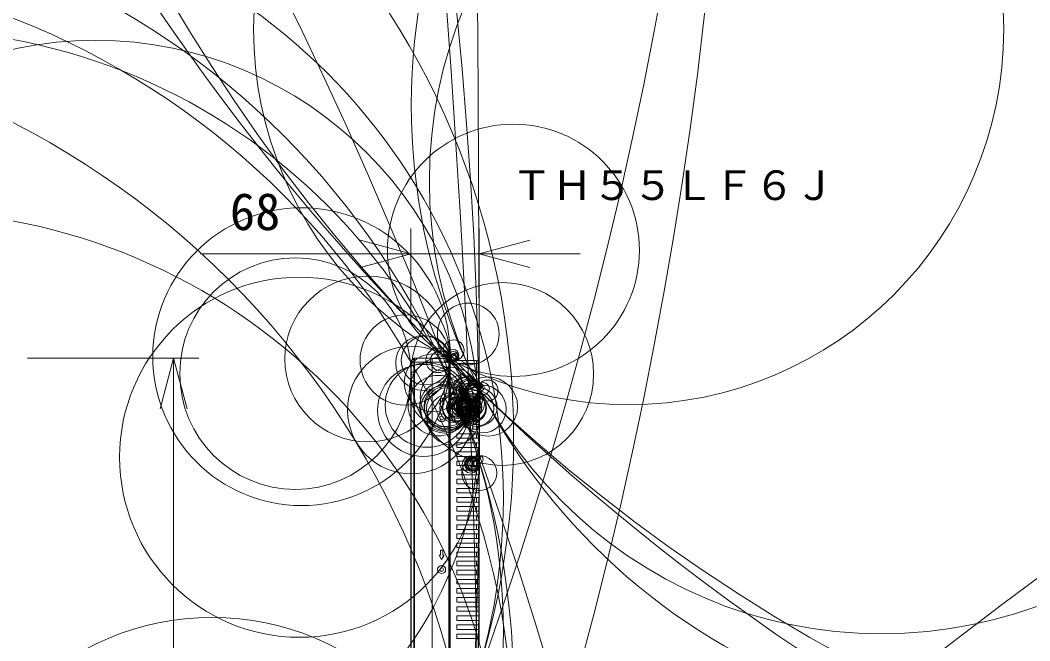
# Model space of a CAD drawing. Units: millimetres, scale not verified. Extents: x -5006 to 778, y -2489 to 2560.
# Drawn here: x 20.07 to 70.01, y 25.16 to 55.82 of the extents above; entities that cross this region are included whole.
import ezdxf
from ezdxf.enums import TextEntityAlignment as Align

# ---------------------------------------------------------------- set-up
doc = ezdxf.new("R2010")
doc.units = ezdxf.units.MM
doc.header["$LTSCALE"] = 0.125
for name, color, linetype, lineweight in [('0-0_0', 7, 'Continuous', 18), ('0-5_SUNPO', 7, 'Continuous', 18), ('0-6_GAIKEI', 1, 'Continuous', 18)]:
    doc.layers.add(name, color=color, linetype=linetype, lineweight=lineweight)
doc.layers.add('0-4_TOUROKU', color=7, linetype='Continuous')
doc.styles.add('ＭＳ ゴシック', font='')
doc.styles.get('ＭＳ ゴシック').set_extended_font_data('MS Gothic')

# ---------------------------------------------------------------- blocks, each defined once
blk = doc.blocks.new('_Open30')
at = {"layer": '0-0_0'}
blk.add_line((0, 0), (-1, 0), dxfattribs=at)
blk.add_lwpolyline([(-1, 0.26795), (0, 0), (-1, -0.26795)], dxfattribs=at)
blk = doc.blocks.new('D3')
at = {"layer": '0-5_SUNPO'}
for p, q in [((84.9257, 352.6283), (93.4043, 352.6283)), ((92.1543, 350.1283), (92.1543, 319.2333)), ((84.9257, 316.7333), (93.4043, 316.7333))]:
    blk.add_line(p, q, dxfattribs=at)
at = {"layer": '0-5_SUNPO', "xscale": 2.5, "yscale": 2.5}
for p, rotation in [((92.1543, 352.6283), 90), ((92.1543, 316.7333), 270)]:
    blk.add_blockref('_Open30', p, dxfattribs=dict(at, rotation=rotation))
at = {"layer": '0-5_SUNPO', "style": 'ＭＳ ゴシック'}
blk.add_text('718', height=1.833, rotation=90, dxfattribs=at).set_placement((91.5293, 332.8058), align=Align.BOTTOM_LEFT)
blk = doc.blocks.new('D6')
at = {"layer": '0-5_SUNPO'}
for p, q in [((103.8941, 354.4283), (103.8941, 359.0317)), ((107.2691, 354.3533), (107.2691, 359.0317)), ((101.3941, 357.7817), (93.4774, 357.7817)), ((107.2691, 357.7817), (103.8941, 357.7817)), ((109.7691, 357.7817), (112.2691, 357.7817))]:
    blk.add_line(p, q, dxfattribs=at)
at = {"layer": '0-5_SUNPO', "xscale": 2.5, "yscale": 2.5}
blk.add_blockref('_Open30', (103.8941, 357.7817), dxfattribs=at)
at = {"layer": '0-5_SUNPO', "xscale": 2.5, "yscale": 2.5, "rotation": 180}
blk.add_blockref('_Open30', (107.2691, 357.7817), dxfattribs=at)
at = {"layer": '0-5_SUNPO', "style": 'ＭＳ ゴシック'}
blk.add_text('68', height=1.833, dxfattribs=at).set_placement((94.9358, 358.4067), align=Align.BOTTOM_LEFT)

msp = doc.modelspace()

# ---------------------------------------------------------------- linework, layer by layer
at = {"layer": '0-6_GAIKEI', "color": 7}
for p, q in [((39.4181, 38.9861), (39.5388, 39.1068)), ((39.4181, 38.9214), (39.4181, 38.9861)), ((39.5741, 39.1214), (40.4534, 39.1214)), ((41.2734, 39.1114), (40.4534, 39.1114)), ((41.3034, 39.0814), (41.2734, 39.1114)), ((41.3473, 39.05), (41.3463, 39.0529)), ((41.3793, 39.0215), (41.3672, 39.031)), ((42.6284, 38.9964), (41.4646, 38.9964)), ((39.4034, 3.3971), (39.4034, 38.9507)), ((39.4034, 38.9214), (39.4181, 38.9214)), ((39.4034, 3.4264), (39.4034, 38.9214)), ((42.7784, 38.8464), (42.7784, 37.5152)), ((42.7784, 37.5145), (42.7784, 36.7364))]:
    msp.add_line(p, q, dxfattribs=at)
at = {"layer": '0-6_GAIKEI'}
for p, q in [((39.5388, 39.1068), (39.5388, 3.2411)), ((39.5741, 39.1214), (39.5741, 3.2264)), ((40.4534, 39.1214), (40.4534, 3.2264)), ((41.2734, 39.1114), (41.2734, 38.9214)), ((41.3034, 39.0814), (41.3034, 3.2664)), ((42.751, 37.6157), (41.3491, 39.0413)), ((39.4181, 38.9214), (41.3034, 38.9214)), ((39.4181, 3.3618), (39.4181, 38.9214)), ((41.2734, 38.9214), (41.2734, 3.4264)), ((41.3466, 38.9151), (41.3034, 38.9151)), ((41.3492, 3.4354), (41.3492, 38.9151)), ((41.7214, 38.8592), (41.6275, 38.7669)), ((42.6415, 37.9236), (41.7214, 38.8592)), ((42.6415, 38.8592), (41.7214, 38.8592)), ((42.6415, 38.8592), (42.6415, 37.9236)), ((42.4256, 37.9552), (42.721, 37.6548)), ((42.6415, 37.9236), (42.5475, 37.8312)), ((42.293, 36.6739), (42.2501, 36.6739)), ((42.4637, 36.5114), (42.4637, 36.7364)), ((42.4637, 36.7364), (42.7784, 36.7364)), ((42.7784, 36.5114), (42.4637, 36.5114)), ((42.6434, 36.7364), (42.6434, 36.5114)), ((42.7534, 36.5114), (42.7534, 36.7364)), ((42.7784, 36.5119), (42.7784, 36.7359)), ((42.7784, 36.5114), (42.7784, 36.2864)), ((42.0004, 35.9788), (41.9478, 35.9573)), ((41.9775, 35.9857), (42.0508, 36.1739)), ((42.044, 35.9573), (42.0005, 35.9573)), ((42.0409, 36.1775), (42.0861, 36.1976)), ((42.1129, 35.9573), (42.0418, 36.1503)), ((42.044, 35.7073), (42.044, 35.9573)), ((42.0861, 36.1503), (42.0544, 36.1643)), ((42.0735, 35.7073), (42.0735, 35.9573)), ((42.1151, 35.9573), (42.0735, 35.9573)), ((42.1269, 35.7073), (42.1151, 35.9573)), ((42.4637, 36.0614), (42.4637, 36.2864)), ((42.4637, 36.2864), (42.7784, 36.2864)), ((42.7784, 36.0614), (42.4637, 36.0614)), ((42.6434, 36.2864), (42.6434, 36.0614)), ((42.7534, 36.0614), (42.7534, 36.2864)), ((42.7784, 36.0619), (42.7784, 36.2859)), ((42.7784, 36.0614), (42.7784, 35.8364)), ((42.7847, 36.1347), (42.7848, 36.1346)), ((42.7851, 36.1284), (42.785, 36.1322)), ((42.1269, 35.7073), (42.044, 35.7073)), ((42.1152, 35.9562), (42.1661, 35.9319)), ((42.1266, 35.7126), (42.1271, 35.7073)), ((42.4637, 35.6114), (42.4637, 35.8364)), ((42.4637, 35.8364), (42.7784, 35.8364)), ((42.7784, 35.6114), (42.4637, 35.6114)), ((42.6434, 35.8364), (42.6434, 35.6114)), ((42.7534, 35.6114), (42.7534, 35.8364)), ((42.7784, 35.6142), (42.7784, 35.8359)), ((42.7784, 35.6114), (42.7784, 35.3864)), ((42.7848, 35.7378), (42.7785, 35.7378)), ((41.6771, 35.1614), (41.6771, 35.3864)), ((41.6771, 35.3864), (42.7784, 35.3864)), ((42.7784, 35.1614), (41.6771, 35.1614)), ((42.6434, 35.3864), (42.6434, 35.1614)), ((42.7534, 35.1614), (42.7534, 35.3864)), ((42.7784, 35.1642), (42.7784, 35.3836)), ((42.7784, 35.1614), (42.7784, 34.9364)), ((41.6771, 34.7114), (41.6771, 34.9364)), ((41.6771, 34.9364), (42.7784, 34.9364)), ((42.7784, 34.7114), (41.6771, 34.7114)), ((41.6771, 34.2614), (41.6771, 34.4864)), ((41.6771, 34.4864), (42.7784, 34.4864)), ((42.6434, 34.9364), (42.6434, 34.7114)), ((42.6434, 34.4864), (42.6434, 34.2614)), ((42.7534, 34.7114), (42.7534, 34.9364)), ((42.7534, 34.2614), (42.7534, 34.4864)), ((42.7784, 34.7142), (42.7784, 34.9336)), ((42.7784, 34.7114), (42.7784, 34.4864)), ((42.7784, 34.2642), (42.7784, 34.4836)), ((42.7784, 34.2614), (41.6771, 34.2614)), ((41.6771, 33.8114), (41.6771, 34.0364)), ((41.6771, 34.0364), (42.7784, 34.0364)), ((42.6434, 34.0364), (42.6434, 33.8114)), ((42.7471, 34.0115), (42.7539, 34.0032)), ((42.7534, 33.8114), (42.7534, 34.0364)), ((42.7784, 34.2614), (42.7784, 34.0364)), ((42.7784, 33.8142), (42.7784, 34.0336)), ((42.7848, 34.2729), (42.7849, 34.2639)), ((42.7784, 33.8114), (41.6771, 33.8114)), ((41.6771, 33.3614), (41.6771, 33.5864)), ((41.6771, 33.5864), (42.7784, 33.5864)), ((42.6434, 33.5864), (42.6434, 33.3614)), ((42.7534, 33.3614), (42.7534, 33.5864)), ((42.7784, 33.8114), (42.7784, 32.6864)), ((42.7784, 33.3614), (41.6771, 33.3614)), ((41.6771, 32.9114), (41.6771, 33.1364)), ((41.6771, 33.1364), (42.7784, 33.1364)), ((42.6434, 33.1364), (42.6434, 32.9114)), ((42.7534, 32.9114), (42.7534, 33.1364)), ((42.7784, 32.9114), (41.6771, 32.9114)), ((41.6771, 32.4614), (41.6771, 32.6864)), ((41.6771, 32.6864), (42.7784, 32.6864)), ((42.7784, 32.4614), (41.6771, 32.4614)), ((42.6434, 32.6864), (42.6434, 32.4614)), ((42.7534, 32.4614), (42.7534, 32.6864)), ((42.7784, 32.4614), (42.7784, 30.4364)), ((41.6771, 32.0114), (41.6771, 32.2364)), ((41.6771, 32.2364), (42.7784, 32.2364)), ((42.7784, 32.0114), (41.6771, 32.0114)), ((42.6434, 32.2364), (42.6434, 32.0114)), ((42.7534, 32.0114), (42.7534, 32.2364)), ((41.6771, 31.5614), (41.6771, 31.7864)), ((41.6771, 31.7864), (42.7784, 31.7864)), ((42.7784, 31.5614), (41.6771, 31.5614)), ((42.6434, 31.7864), (42.6434, 31.5614)), ((42.7534, 31.5614), (42.7534, 31.7864)), ((41.6771, 31.1114), (41.6771, 31.3364)), ((41.6771, 31.3364), (42.7784, 31.3364)), ((42.7784, 31.1114), (41.6771, 31.1114)), ((42.6434, 31.3376), (42.6434, 31.111)), ((42.7534, 31.1114), (42.7534, 31.3364)), ((41.6771, 30.6614), (41.6771, 30.8864)), ((41.6771, 30.8864), (42.7784, 30.8864)), ((42.7784, 30.6614), (41.6771, 30.6614)), ((42.6434, 30.8864), (42.6434, 30.6614)), ((42.7534, 30.6614), (42.7534, 30.8864)), ((41.6771, 30.2114), (41.6771, 30.4364)), ((41.6771, 30.4364), (42.7784, 30.4364)), ((42.7784, 30.2114), (41.6771, 30.2114)), ((41.6771, 29.7614), (41.6771, 29.9864)), ((41.6771, 29.9864), (42.7784, 29.9864)), ((42.6434, 30.4364), (42.6434, 30.2114)), ((42.6434, 29.9864), (42.6434, 29.7614)), ((42.7534, 30.2114), (42.7534, 30.4364)), ((42.7534, 29.7614), (42.7534, 29.9864)), ((42.7784, 30.2114), (42.7784, 29.9864)), ((42.7784, 29.7614), (41.6771, 29.7614)), ((41.6771, 29.3114), (41.6771, 29.5364)), ((41.6771, 29.5364), (42.7784, 29.5364)), ((42.6434, 29.5364), (42.6434, 29.3114)), ((42.7534, 29.3114), (42.7534, 29.5364)), ((42.7784, 29.7614), (42.7784, 29.5364)), ((42.7784, 29.5336), (42.7784, 29.3142)), ((42.7784, 29.3114), (41.6771, 29.3114)), ((41.6771, 28.8614), (41.6771, 29.0864)), ((41.6771, 29.0864), (42.7784, 29.0864)), ((42.6434, 29.0896), (42.6434, 28.8614)), ((42.7534, 28.8614), (42.7534, 29.0864)), ((42.7784, 29.3114), (42.7784, 29.0864)), ((42.7784, 29.0836), (42.7784, 28.8642)), ((42.7784, 28.8614), (41.6771, 28.8614)), ((41.6771, 28.4114), (41.6771, 28.6364)), ((41.6771, 28.6364), (42.7784, 28.6364)), ((42.6434, 28.6371), (42.6434, 28.4114)), ((42.7534, 28.4114), (42.7534, 28.6364)), ((42.7784, 28.8614), (42.7784, 28.6364)), ((42.7784, 28.6336), (42.7784, 28.4142)), ((42.7784, 28.4114), (41.6771, 28.4114)), ((41.6771, 27.9614), (41.6771, 28.1864)), ((41.6771, 28.1864), (42.7784, 28.1864)), ((42.6434, 28.1864), (42.6434, 27.9614)), ((42.7534, 27.9614), (42.7534, 28.1864)), ((42.7784, 28.4114), (42.7784, 28.1864)), ((42.7784, 28.1836), (42.7784, 27.9642)), ((42.7784, 27.9614), (41.6771, 27.9614)), ((41.6771, 27.5114), (41.6771, 27.7364)), ((41.6771, 27.7364), (42.7784, 27.7364)), ((42.7784, 27.5114), (41.6771, 27.5114)), ((42.6434, 27.7364), (42.6434, 27.5114)), ((42.7534, 27.5114), (42.7534, 27.7364)), ((42.7784, 27.9614), (42.7784, 27.7364)), ((42.7784, 27.7336), (42.7784, 27.5142)), ((42.7784, 27.5114), (42.7784, 27.2864)), ((41.6771, 27.0614), (41.6771, 27.2864)), ((41.6771, 27.2864), (42.7784, 27.2864)), ((42.7784, 27.0614), (41.6771, 27.0614)), ((42.6434, 27.2864), (42.6434, 27.0614)), ((42.7534, 27.0614), (42.7534, 27.2864)), ((42.7784, 27.2836), (42.7784, 27.0642)), ((42.7784, 27.0614), (42.7784, 26.8364)), ((41.6771, 26.6114), (41.6771, 26.8364)), ((41.6771, 26.8364), (42.7784, 26.8364)), ((42.7784, 26.6114), (41.6771, 26.6114)), ((42.6434, 26.8364), (42.6434, 26.6114)), ((42.7534, 26.6114), (42.7534, 26.8364)), ((42.7784, 26.8336), (42.7784, 26.6142)), ((42.7784, 26.6114), (42.7784, 26.3864)), ((41.6771, 26.1614), (41.6771, 26.3864)), ((41.6771, 26.3864), (42.7784, 26.3864)), ((42.7784, 26.1614), (41.6771, 26.1614)), ((42.6434, 26.3864), (42.6434, 26.1614)), ((42.7534, 26.1614), (42.7534, 26.3864)), ((42.7784, 26.3836), (42.7784, 26.1642)), ((42.7784, 26.1614), (42.7784, 25.9364)), ((41.6771, 25.7114), (41.6771, 25.9364)), ((41.6771, 25.9364), (42.7784, 25.9364)), ((42.7784, 25.7114), (41.6771, 25.7114)), ((41.6771, 25.2614), (41.6771, 25.4864)), ((41.6771, 25.4864), (42.7784, 25.4864)), ((42.6434, 25.9364), (42.6434, 25.7114)), ((42.6434, 25.4864), (42.6434, 25.2614)), ((42.7534, 25.7114), (42.7534, 25.9364)), ((42.7534, 25.2614), (42.7534, 25.4864)), ((42.7784, 25.9336), (42.7784, 25.7142)), ((42.7784, 25.7114), (42.7784, 25.4864)), ((42.7784, 25.483), (42.7784, 25.2648)), ((42.7784, 25.2614), (41.6771, 25.2614)), ((42.7784, 25.2614), (42.7784, 25.0364))]:
    msp.add_line(p, q, dxfattribs=at)
for points in [[(40.9184, 36.6739), (41.0434, 36.8904), (40.9809, 36.8904), (40.9809, 37.1404), (40.8559, 37.1404), (40.8559, 36.8904), (40.7934, 36.8904)], [(40.9184, 29.1739), (41.0434, 29.3904), (40.9809, 29.3904), (40.9809, 29.6404), (40.8559, 29.6404), (40.8559, 29.3904), (40.7934, 29.3904)]]:
    msp.add_lwpolyline(points, close=True, dxfattribs=at)
for centre, radius in [((-2481.7074, 35.9733), 2524.4925), ((146.0455, 605.689), 603.8701), ((-526.2786, 13.1528), 569.0622), ((-160.4568, 96.1191), 215.758), ((-160.4568, 80.6191), 215.758), ((-173.0369, 34.0799), 215.8219), ((124.61, 122.5411), 118.0081), ((101.865, 99.7906), 85.8388), ((-160.4596, -38.2723), 215.761), ((70.2338, 51.6388), 30.8131), ((224.2435, -181.4191), 260.0413), ((5.6284, 35.2001), 38.8529), ((50.1704, 55.3747), 18.5512), ((62.6702, 47.8543), 22.3556), ((5.628, 22.6476), 38.8533), ((14.2687, 32.1898), 29.7057), ((5.6284, 19.7001), 38.8529), ((0.4847, 13.0771), 42.2989), ((14.2686, 25.658), 29.7058), ((23.7944, 35.8336), 18.9906), ((44.4711, 44.451), 6.2301), ((33.9923, 39.1941), 7.3596), ((14.2687, 16.6898), 29.7057), ((33.8879, 34.2247), 8.897), ((37.2554, 39.081), 4.0946), ((42.2363, 40.3127), 1.5269), ((39.1175, 39.027), 2.2317), ((40.1363, 39.0094), 1.2127), ((40.7427, 39.0121), 0.6063), ((41.0491, 37.4685), 1.7299), ((41.577, 39.1613), 0.2002), ((41.5545, 39.1158), 0.1498), ((41.4672, 38.9974), 0.00275), ((40.0208, 36.5386), 2.2749), ((40.2098, 36.8023), 2.0857), ((41.3523, 37.1871), 1.4867), ((40.7587, 36.7756), 1.4949), ((41.0626, 36.7347), 1.2303), ((41.9196, 37.4116), 0.8767), ((42.0748, 37.4663), 0.7121), ((42.1346, 37.5132), 0.6437), ((42.2155, 37.5118), 0.5642), ((43.2133, 36.7256), 1.4647), ((42.2806, 37.5272), 0.497), ((43.1945, 37.5188), 0.5206), ((41.0678, 36.6002), 1.1846), ((41.1547, 36.7399), 1.0973), ((41.1813, 36.6292), 1.1108), ((41.2125, 36.614), 1.0393), ((42.1518, 37.0812), 0.7879), ((42.3413, 36.888), 0.6981), ((42.6221, 36.6352), 0.885), ((42.6994, 36.7105), 0.9621), ((42.9313, 36.6072), 1.1822), ((42.3423, 37.4702), 0.4383), ((42.4246, 37.4572), 0.3628), ((42.4352, 37.5568), 0.3399), ((42.4713, 37.4866), 0.3082), ((42.4759, 37.4862), 0.3038), ((42.4866, 37.4866), 0.2932), ((42.5952, 37.5372), 0.1744), ((42.9885, 37.6175), 0.2922), ((42.8207, 37.7288), 0.1244), ((42.8669, 37.6703), 0.1597), ((42.7651, 37.69), 0.0566), ((42.8116, 37.6861), 0.1021), ((42.7808, 37.6884), 0.0712), ((42.761, 37.6864), 0.0514), ((42.7545, 37.6843), 0.0446), ((41.4876, 36.1143), 1.2975), ((41.5373, 36.6534), 0.7121), ((41.6169, 36.6618), 0.6712), ((41.6303, 36.6871), 0.6582), ((41.7066, 36.681), 0.5405), ((41.73, 36.6611), 0.5166), ((41.7485, 36.6972), 0.4958), ((41.9629, 36.4255), 0.6138), ((41.8403, 36.7493), 0.4392), ((42.0272, 36.4494), 0.5897), ((41.8478, 36.6241), 0.3933), ((41.9059, 36.7823), 0.3657), ((41.968, 36.7152), 0.4063), ((42.085, 36.584), 0.4632), ((42.0665, 36.7108), 0.4079), ((41.9509, 36.7813), 0.2766), ((42.0126, 36.7014), 0.3372), ((41.9898, 36.7342), 0.3039), ((42.2544, 36.7028), 0.5284), ((42.0526, 36.7183), 0.325), ((42.3073, 36.6533), 0.5705), ((42.2383, 36.6705), 0.4994), ((42.1266, 36.6859), 0.3869), ((42.3246, 36.7006), 0.5773), ((42.2035, 36.6705), 0.4544), ((42.4276, 36.6902), 0.6782), ((42.1178, 36.6644), 0.3674), ((42.4433, 36.6499), 0.6924), ((42.1004, 36.6109), 0.3491), ((42.2199, 36.6712), 0.4685), ((42.0013, 36.8503), 0.2486), ((42.1946, 36.6842), 0.4413), ((41.9855, 36.8139), 0.2291), ((42.1343, 36.6375), 0.3766), ((42.0865, 36.719), 0.3278), ((42.1175, 36.7487), 0.3575), ((42.0079, 36.793), 0.2455), ((42.0813, 36.771), 0.3158), ((42.0501, 36.7875), 0.2614), ((42.0271, 36.8148), 0.2258), ((42.0561, 36.843), 0.245), ((42.011, 36.8448), 0.1919), ((42.0099, 36.8561), 0.1804), ((42.0407, 36.9048), 0.1813), ((42.0185, 36.8762), 0.1586), ((41.971, 36.5325), 0.2944), ((41.9902, 36.5271), 0.2211), ((42.0994, 36.5753), 0.3277), ((42.0096, 36.4895), 0.237), ((42, 36.5292), 0.2176), ((42.0055, 36.5447), 0.2179), ((42.0698, 36.5585), 0.2712), ((42.0044, 36.5141), 0.2019), ((42.049, 36.4879), 0.2268), ((41.9936, 36.4595), 0.1462), ((42.0212, 36.487), 0.1704), ((41.9809, 36.4385), 0.1217), ((42.0412, 36.4401), 0.1784), ((42.4808, 36.1624), 0.3057), ((40.9184, 36.1739), 0.2), ((40.9184, 36.1739), 0.0875), ((41.9939, 36.3558), 0.046), ((42.508, 36.1543), 0.2775), ((42.5911, 36.1454), 0.1939), ((42.6039, 36.1359), 0.1799), ((42.6911, 36.1279), 0.094), ((42.6952, 36.1375), 0.0895), ((42.7158, 36.1286), 0.0693), ((42.7205, 36.1292), 0.0646), ((42.7236, 36.1281), 0.0614), ((42.7817, 33.4409), 0.8679), ((42.365, 33.8635), 0.4236), ((42.4215, 33.8876), 0.3641), ((42.4393, 33.8834), 0.3467), ((42.4586, 33.8823), 0.3282), ((42.4852, 33.8859), 0.3015), ((42.5003, 33.8919), 0.2852), ((42.5465, 33.9038), 0.2377), ((42.5954, 33.904), 0.1897), ((42.5955, 33.9021), 0.1895), ((42.6125, 33.9245), 0.1724), ((42.6249, 33.91), 0.1598), ((42.647, 33.9103), 0.1377), ((42.7826, 34.1151), 0.1937), ((42.7348, 33.9436), 0.0453), ((42.7468, 33.9466), 0.0329), ((42.7835, 34.2425), 0.0663), ((114.0769, -69.3366), 102.8817), ((40.9184, 28.6739), 0.2), ((40.9184, 28.6739), 0.0875), ((150.1404, -600.5875), 627.691), ((29.5637, 13.0918), 13.22)]:
    msp.add_circle(centre, radius, dxfattribs=at)
at = {"layer": '0-6_GAIKEI', "color": 7}
for centre, radius in [((33.6845, 38.3536), 5.718), ((43.9193, 38.3375), 4.5168), ((40.0035, 38.8839), 1.354), ((41.517, 39.5067), 0.513), ((39.4164, 36.558), 3.1505), ((40.8589, 38.986), 0.4926), ((41.4901, 39.2718), 0.2766), ((40.4941, 37.9044), 1.426), ((41.2376, 39.0133), 0.1157), ((41.2558, 39.0357), 0.0926), ((41.251, 38.9906), 0.0699), ((41.3029, 39.0035), 0.0657), ((41.2836, 39.0141), 0.0297), ((41.2868, 39.0164), 0.0257), ((41.2883, 39.0181), 0.0235), ((41.4938, 39.2187), 0.2265), ((41.2942, 39.0235), 0.0155), ((41.384, 38.9765), 0.1043), ((41.3143, 39.0403), 0.0343), ((41.3212, 39.0255), 0.0371), ((41.3239, 39.0265), 0.0331), ((41.3278, 39.0624), 0.036), ((41.3083, 39.0336), 0.015), ((41.3252, 39.0273), 0.0317), ((41.3006, 39.0303), 0.0061), ((41.3507, 39.0125), 0.0551), ((41.4722, 39.1728), 0.1759), ((41.3388, 39.0211), 0.0409), ((41.3714, 39.0167), 0.0717), ((41.3234, 39.0308), 0.0222), ((41.3221, 39.032), 0.0205), ((41.3455, 39.0276), 0.0437), ((41.3279, 39.0346), 0.0257), ((41.4615, 39.159), 0.1586), ((41.3164, 39.0368), 0.0131), ((41.3284, 39.0354), 0.0249), ((41.3041, 39.0346), 0.00063), ((41.3284, 39.0334), 0.0248), ((41.311, 39.0408), 0.00727), ((41.3283, 39.0339), 0.0242), ((41.3141, 39.0392), 0.00974), ((41.3261, 39.0453), 0.0216), ((41.3283, 39.0344), 0.0238), ((41.3121, 39.0417), 0.0065), ((41.3114, 39.0427), 0.00531), ((41.3114, 39.0434), 0.00469), ((41.4679, 39.1564), 0.159), ((41.33, 39.0454), 0.0177), ((41.3352, 39.0469), 0.0124), ((41.4252, 39.0986), 0.0882), ((39.473, 38.3687), 0.0705), ((39.4178, 38.3708), 0.0152), ((39.4163, 38.3706), 0.0137), ((39.4045, 38.3735), 0.0016)]:
    msp.add_circle(centre, radius, dxfattribs=at)
for centre, radius, start, end in [((39.4534, 38.9507), 0.05, 135, 180), ((39.5741, 39.0714), 0.05, 90, 135), ((42.6284, 38.8464), 0.15, 0, 90)]:
    msp.add_arc(centre, radius, start, end, dxfattribs=at)
at = {"layer": '0-6_GAIKEI'}
for major_axis, ratio, start_param, end_param in [((0, -0.15), 0.087156, 1.6562906, 3.1415927), ((0.15, 0), 0.085714, 6.2831853, 7.7670347)]:
    msp.add_ellipse((42.6284, 38.8464), major_axis=major_axis, ratio=ratio, start_param=start_param, end_param=end_param, dxfattribs=at)

# ---------------------------------------------------------------- block references
at = {"layer": '0-5_SUNPO'}
for name in ['D6', 'D3']:
    msp.add_blockref(name, (-64.4907, -313.5069), dxfattribs=at)

# ---------------------------------------------------------------- texts
at = {"layer": '0-4_TOUROKU', "style": 'ＭＳ ゴシック'}
msp.add_text('ＴＨ５５ＬＦ６Ｊ', height=1.466, dxfattribs=at).set_placement((44.376, 46.4931), align=Align.BOTTOM_LEFT)

doc.saveas('drawing.dxf')
